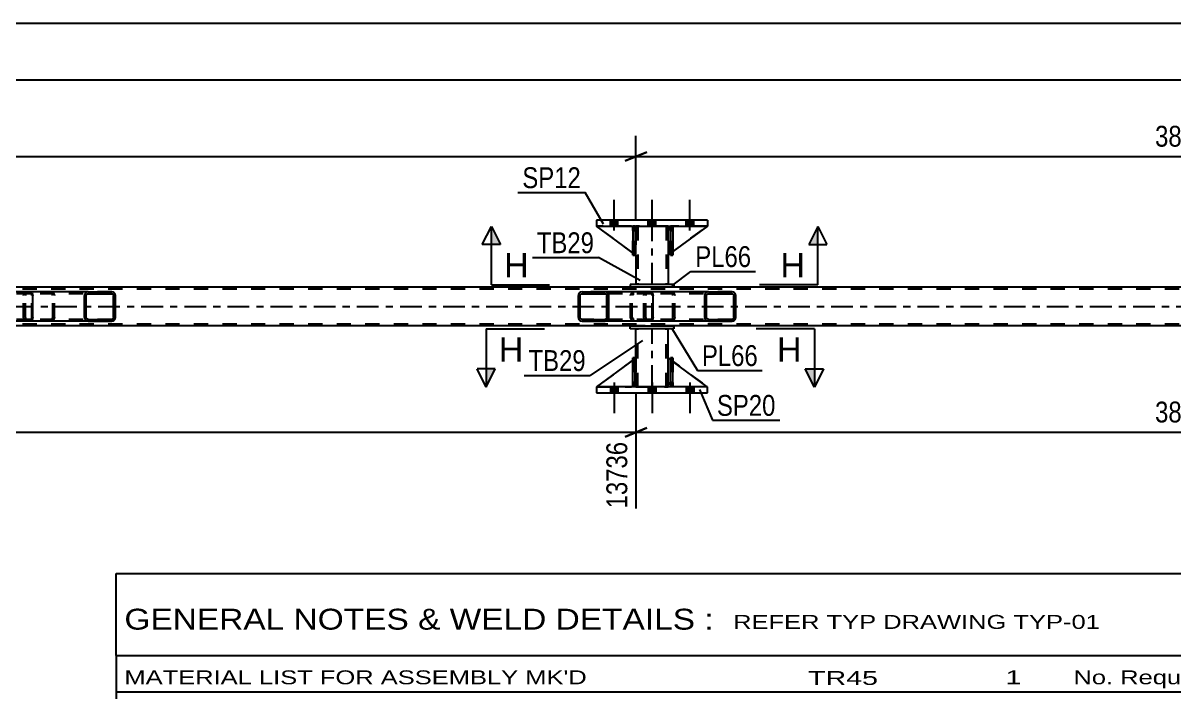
# Model space of a CAD drawing. Header units: millimetres. Extents: x -123 to 718, y -437 to 157.
# Drawn here: x 380.7 to 538.7, y -262.8 to -171 of the extents above; entities that cross this region are included whole.
import ezdxf

# ---------------------------------------------------------------- set-up
doc = ezdxf.new("R2010")
doc.units = ezdxf.units.MM
doc.linetypes.add('DXK_LINE_DOT2', pattern=[3.9198, 1.9599, -1.9599])
doc.linetypes.add('DXK_LINE_DOT3', pattern=[5.9187, 2.979, -0.9799, 0.9799, -0.9799])
doc.styles.add('Arial', font='ARIAL.TTF', dxfattribs={"height": 0.2})
doc.styles.add('Arial Narrow', font='ARIALN.TTF', dxfattribs={"height": 0.2})

# ---------------------------------------------------------------- blocks, each defined once
blk = doc.blocks.new('Bolt-232816598-4579 - 4530')
at = {"linetype": 'Continuous'}
for points in [[(461.35, -198.85), (462.39, -198.85), (462.39, -198.05), (461.35, -198.05)], [(461.35, -198.85), (462.39, -198.85), (462.39, -198.05), (461.35, -198.05)], [(461.35, -198.85), (462.39, -198.85), (462.39, -198.05), (461.35, -198.05)], [(466.55, -198.85), (467.59, -198.85), (467.59, -198.05), (466.55, -198.05)], [(466.55, -198.85), (467.59, -198.85), (467.59, -198.05), (466.55, -198.05)], [(471.75, -198.85), (472.79, -198.85), (472.79, -198.05), (471.75, -198.05)], [(471.75, -198.85), (472.79, -198.85), (472.79, -198.05), (471.75, -198.05)], [(471.75, -198.85), (472.79, -198.85), (472.79, -198.05), (471.75, -198.05)]]:
    blk.add_hatch(color=1, dxfattribs=at).paths.add_polyline_path(points)
at = {"color": 1, "linetype": 'Continuous'}
for p, q in [((461.87, -199.45), (461.87, -195.25)), ((461.87, -199.45), (461.87, -195.25)), ((461.87, -199.45), (461.87, -195.25)), ((467.07, -199.45), (467.07, -195.25)), ((467.07, -199.45), (467.07, -195.25)), ((472.27, -199.45), (472.27, -195.25)), ((472.27, -199.45), (472.27, -195.25)), ((472.27, -199.45), (472.27, -195.25)), ((461.35, -198.85), (461.35, -198.05)), ((461.35, -198.85), (461.35, -198.05)), ((461.35, -198.85), (461.35, -198.05)), ((462.39, -198.85), (462.39, -198.05)), ((462.39, -198.85), (462.39, -198.05)), ((462.39, -198.85), (462.39, -198.05)), ((466.55, -198.85), (466.55, -198.05)), ((466.55, -198.85), (466.55, -198.05)), ((467.59, -198.85), (467.59, -198.05)), ((467.59, -198.85), (467.59, -198.05)), ((471.75, -198.85), (471.75, -198.05)), ((471.75, -198.85), (471.75, -198.05)), ((471.75, -198.85), (471.75, -198.05)), ((472.79, -198.85), (472.79, -198.05)), ((472.79, -198.85), (472.79, -198.05)), ((472.79, -198.85), (472.79, -198.05))]:
    blk.add_line(p, q, dxfattribs=at)
blk = doc.blocks.new('Part-232816598-4697 - 4530')
at = {"color": 2, "linetype": 'Continuous'}
for p, q in [((469.94, -198.85), (469.62, -198.85)), ((469.62, -198.85), (469.62, -202.85)), ((469.94, -198.85), (469.94, -198.85)), ((469.94, -198.85), (469.94, -202.85)), ((469.94, -202.85), (469.62, -202.85))]:
    blk.add_line(p, q, dxfattribs=at)
at = {"color": 7, "linetype": 'DXK_LINE_DOT2'}
for p, q in [((469.62, -199.45), (469.62, -198.85)), ((469.94, -199.45), (469.94, -198.85)), ((469.94, -198.85), (469.94, -198.85)), ((469.94, -199.45), (469.62, -199.45)), ((469.62, -199.45), (469.62, -202.85)), ((469.94, -202.85), (469.94, -199.45))]:
    blk.add_line(p, q, dxfattribs=at)
blk = doc.blocks.new('Part-232816598-4695 - 4530')
at = {"color": 7, "linetype": 'DXK_LINE_DOT2'}
for p, q in [((464.87, -202.85), (459.47, -198.85)), ((459.47, -198.85), (464.27, -198.85)), ((464.27, -198.85), (464.87, -199.45)), ((464.87, -199.45), (464.27, -198.85)), ((464.87, -199.45), (464.87, -202.85)), ((464.87, -199.45), (464.87, -199.45)), ((464.87, -199.45), (464.87, -202.85))]:
    blk.add_line(p, q, dxfattribs=at)
blk = doc.blocks.new('Part-232816598-4692 - 4530')
at = {"color": 2, "linetype": 'Continuous'}
for p, q in [((464.42, -202.52), (459.47, -198.85)), ((464.42, -199), (464.27, -198.85)), ((464.87, -199.45), (464.74, -199.33)), ((464.87, -199.45), (464.87, -199.45)), ((464.87, -202.85), (464.87, -199.45)), ((464.74, -202.76), (464.87, -202.85)), ((464.87, -202.85), (464.87, -202.85))]:
    blk.add_line(p, q, dxfattribs=at)
at = {"color": 7, "linetype": 'DXK_LINE_DOT2'}
for p, q in [((464.27, -198.85), (459.47, -198.85)), ((464.27, -198.85), (464.87, -199.45)), ((464.74, -199.33), (464.42, -199)), ((464.87, -199.45), (464.87, -202.85)), ((464.74, -202.76), (464.42, -202.52))]:
    blk.add_line(p, q, dxfattribs=at)
blk = doc.blocks.new('Part-232816598-4696 - 4530')
at = {"color": 2, "linetype": 'Continuous'}
for p, q in [((464.74, -198.85), (464.42, -198.85)), ((464.42, -198.85), (464.42, -202.85)), ((464.74, -198.85), (464.74, -198.85)), ((464.74, -198.85), (464.74, -202.85)), ((464.74, -202.85), (464.42, -202.85))]:
    blk.add_line(p, q, dxfattribs=at)
at = {"color": 7, "linetype": 'DXK_LINE_DOT2'}
for p, q in [((464.42, -199.45), (464.42, -198.85)), ((464.74, -199.45), (464.74, -198.85)), ((464.74, -198.85), (464.74, -198.85)), ((464.74, -199.45), (464.42, -199.45)), ((464.42, -199.45), (464.42, -202.85)), ((464.74, -202.85), (464.74, -199.45))]:
    blk.add_line(p, q, dxfattribs=at)
blk = doc.blocks.new('Part-232816598-4662 - 4530')
at = {"color": 2, "linetype": 'Continuous'}
for p, q in [((474.67, -198.05), (459.47, -198.05)), ((459.47, -198.05), (459.47, -198.85)), ((459.47, -198.85), (474.67, -198.85)), ((474.67, -198.05), (474.67, -198.85))]:
    blk.add_line(p, q, dxfattribs=at)
blk = doc.blocks.new('Part-232816598-4719 - 4530')
at = {"color": 2, "linetype": 'Continuous'}
for p, q in [((464.87, -198.85), (464.87, -199.45)), ((469.27, -198.85), (469.27, -199.45)), ((464.87, -202.85), (464.87, -206.85)), ((469.27, -202.85), (469.27, -206.85))]:
    blk.add_line(p, q, dxfattribs=at)
at = {"color": 7, "linetype": 'DXK_LINE_DOT2'}
for p, q in [((469.27, -198.85), (464.87, -198.85)), ((465.11, -198.85), (465.11, -206.85)), ((469.03, -198.85), (469.03, -206.85)), ((464.87, -199.45), (464.87, -202.85)), ((469.27, -199.45), (469.27, -202.85)), ((469.27, -206.85), (464.87, -206.85))]:
    blk.add_line(p, q, dxfattribs=at)
at = {"color": 7, "linetype": 'DXK_LINE_DOT3'}
blk.add_line((467.07, -206.85), (467.07, -198.85), dxfattribs=at)
blk = doc.blocks.new('Part-232816598-4655 - 4530')
at = {"color": 7, "linetype": 'DXK_LINE_DOT2'}
for p, q in [((606.06, -207.49), (-52.85, -207.49)), ((470.07, -207.25), (464.07, -207.25)), ((606.06, -212.29), (-52.85, -212.29)), ((470.07, -212.53), (464.07, -212.53))]:
    blk.add_line(p, q, dxfattribs=at)
at = {"color": 2, "linetype": 'Continuous'}
for p, q in [((464.07, -207.25), (214.65, -207.25)), ((606.06, -207.25), (470.07, -207.25)), ((464.07, -212.53), (214.65, -212.53)), ((606.06, -212.53), (470.07, -212.53))]:
    blk.add_line(p, q, dxfattribs=at)
at = {"color": 7, "linetype": 'DXK_LINE_DOT3'}
blk.add_line((-52.85, -209.89), (606.06, -209.89), dxfattribs=at)
blk = doc.blocks.new('Bolt-232816598-21232 - 4530')
at = {"linetype": 'Continuous'}
for points in [[(462.39, -220.93), (461.35, -220.93), (461.35, -221.73), (462.39, -221.73)], [(462.39, -220.93), (461.35, -220.93), (461.35, -221.73), (462.39, -221.73)], [(462.39, -220.93), (461.35, -220.93), (461.35, -221.73), (462.39, -221.73)], [(467.59, -220.93), (466.55, -220.93), (466.55, -221.73), (467.59, -221.73)], [(467.59, -220.93), (466.55, -220.93), (466.55, -221.73), (467.59, -221.73)], [(472.79, -220.93), (471.75, -220.93), (471.75, -221.73), (472.79, -221.73)], [(472.79, -220.93), (471.75, -220.93), (471.75, -221.73), (472.79, -221.73)], [(472.79, -220.93), (471.75, -220.93), (471.75, -221.73), (472.79, -221.73)]]:
    blk.add_hatch(color=1, dxfattribs=at).paths.add_polyline_path(points)
at = {"color": 1, "linetype": 'Continuous'}
for p, q in [((461.35, -220.93), (461.35, -221.73)), ((461.35, -220.93), (461.35, -221.73)), ((461.35, -220.93), (461.35, -221.73)), ((461.87, -220.33), (461.87, -224.53)), ((461.87, -220.33), (461.87, -224.53)), ((461.87, -220.33), (461.87, -224.53)), ((462.39, -220.93), (462.39, -221.73)), ((462.39, -220.93), (462.39, -221.73)), ((462.39, -220.93), (462.39, -221.73)), ((466.55, -220.93), (466.55, -221.73)), ((466.55, -220.93), (466.55, -221.73)), ((467.07, -220.33), (467.07, -224.53)), ((467.07, -220.33), (467.07, -224.53)), ((467.59, -220.93), (467.59, -221.73)), ((467.59, -220.93), (467.59, -221.73)), ((471.75, -220.93), (471.75, -221.73)), ((471.75, -220.93), (471.75, -221.73)), ((471.75, -220.93), (471.75, -221.73)), ((472.27, -220.33), (472.27, -224.53)), ((472.27, -220.33), (472.27, -224.53)), ((472.27, -220.33), (472.27, -224.53)), ((472.79, -220.93), (472.79, -221.73)), ((472.79, -220.93), (472.79, -221.73)), ((472.79, -220.93), (472.79, -221.73))]:
    blk.add_line(p, q, dxfattribs=at)
blk = doc.blocks.new('Part-232816598-4657 - 4530')
at = {"linetype": 'Continuous'}
h = blk.add_hatch(dxfattribs=at)
h.set_pattern_fill('', scale=0.7, style=0, pattern_type=0)
h.set_pattern_definition([(45, (375.9734, -208.1876), (-1.57154, 1.57154), [])])
h.paths.add_polyline_path([(376.01, -208.37), (375.97, -208.19), (375.86, -208.03), (375.7, -207.93), (375.51, -207.89), (372.32, -207.89), (372.13, -207.93), (371.97, -208.03), (371.86, -208.19), (371.82, -208.37), (371.82, -211.41), (371.86, -211.59), (371.97, -211.75), (372.13, -211.85), (372.32, -211.89), (375.51, -211.89), (375.7, -211.85), (375.86, -211.75), (375.97, -211.59), (376.01, -211.41)])
h.paths.add_polyline_path([(375.74, -211.5), (375.69, -211.58), (375.61, -211.63), (375.51, -211.65), (372.32, -211.65), (372.23, -211.63), (372.15, -211.58), (372.09, -211.5), (372.07, -211.41), (372.07, -208.37), (372.09, -208.28), (372.15, -208.2), (372.23, -208.15), (372.32, -208.13), (375.51, -208.13), (375.61, -208.15), (375.69, -208.2), (375.74, -208.28), (375.76, -208.37), (375.76, -211.41)])
at = {"color": 2, "linetype": 'Continuous'}
for p, q in [((371.86, -208.19), (371.82, -208.37)), ((371.82, -211.41), (371.82, -208.37)), ((372.07, -208.37), (372.09, -208.28)), ((372.07, -211.41), (372.07, -208.37)), ((372.09, -208.28), (372.15, -208.2)), ((372.32, -207.89), (372.13, -207.93)), ((372.15, -208.2), (372.23, -208.15)), ((372.23, -208.15), (372.32, -208.13)), ((372.32, -207.89), (375.51, -207.89)), ((372.32, -208.13), (375.51, -208.13)), ((381.81, -207.89), (375.51, -207.89)), ((375.7, -207.93), (375.51, -207.89)), ((375.51, -208.13), (375.61, -208.15)), ((375.61, -208.15), (375.69, -208.2)), ((375.69, -208.2), (375.74, -208.28)), ((375.74, -208.28), (375.76, -208.37)), ((375.76, -211.41), (375.76, -208.37)), ((376.01, -208.37), (375.97, -208.19)), ((376.01, -211.41), (376.01, -208.37)), ((381.81, -207.89), (381.91, -207.93)), ((381.91, -207.93), (382, -208.03)), ((382, -208.03), (382.06, -208.19)), ((382.06, -208.19), (382.08, -208.37)), ((382.08, -211.41), (382.08, -208.37)), ((371.82, -211.41), (371.86, -211.59)), ((372.09, -211.5), (372.07, -211.41)), ((372.15, -211.58), (372.09, -211.5)), ((372.23, -211.63), (372.15, -211.58)), ((372.32, -211.65), (372.23, -211.63)), ((372.32, -211.65), (375.51, -211.65)), ((375.61, -211.63), (375.51, -211.65)), ((375.69, -211.58), (375.61, -211.63)), ((375.74, -211.5), (375.69, -211.58)), ((375.76, -211.41), (375.74, -211.5)), ((375.97, -211.59), (376.01, -211.41)), ((382.06, -211.59), (382, -211.75)), ((382.08, -211.41), (382.06, -211.59)), ((372.13, -211.85), (372.32, -211.89)), ((372.32, -211.89), (375.51, -211.89)), ((375.51, -211.89), (375.7, -211.85)), ((381.81, -211.89), (375.51, -211.89)), ((381.91, -211.85), (381.81, -211.89)), ((382, -211.75), (381.91, -211.85))]:
    blk.add_line(p, q, dxfattribs=at)
at = {"color": 7, "linetype": 'DXK_LINE_DOT2'}
for p, q in [((375.51, -207.89), (372.32, -207.89)), ((381.81, -208.13), (372.32, -208.13)), ((378.97, -208.37), (379.01, -208.19)), ((378.97, -211.41), (378.97, -208.37)), ((379.24, -208.28), (379.22, -208.37)), ((379.22, -211.41), (379.22, -208.37)), ((379.3, -208.2), (379.24, -208.28)), ((379.28, -207.93), (379.47, -207.89)), ((379.3, -208.2), (379.32, -208.19)), ((379.32, -208.19), (379.38, -208.15)), ((379.38, -208.15), (379.47, -208.13)), ((380.82, -208.13), (380.82, -207.89)), ((381.86, -208.15), (381.81, -208.13)), ((381.91, -208.2), (381.86, -208.15)), ((381.93, -208.28), (381.91, -208.2)), ((381.94, -208.37), (381.93, -208.28)), ((381.94, -211.41), (381.94, -208.37)), ((381.81, -211.65), (372.32, -211.65)), ((379.01, -211.59), (378.97, -211.41)), ((379.22, -211.41), (379.24, -211.5)), ((379.24, -211.5), (379.3, -211.58)), ((379.3, -211.58), (379.32, -211.59)), ((379.32, -211.59), (379.38, -211.63)), ((379.38, -211.63), (379.47, -211.65)), ((380.82, -211.89), (380.82, -211.65)), ((381.81, -211.65), (381.86, -211.63)), ((381.86, -211.63), (381.91, -211.58)), ((381.91, -211.58), (381.93, -211.5)), ((381.93, -211.5), (381.94, -211.41)), ((375.51, -211.89), (372.32, -211.89)), ((379.47, -211.89), (379.28, -211.85))]:
    blk.add_line(p, q, dxfattribs=at)
at = {"color": 2, "linetype": 'Continuous'}
for centre, start, end in [((372.31, -208.39), 111.1941, 156.1506), ((375.52, -208.39), 23.8494, 68.8059), ((372.31, -211.4), 203.8494, 248.8059), ((375.52, -211.4), 291.1941, 336.1506)]:
    blk.add_arc(centre, 0.492, start, end, dxfattribs=at)
at = {"color": 7, "linetype": 'DXK_LINE_DOT2'}
for centre, start, end in [((379.46, -208.39), 111.1941, 156.1506), ((379.46, -211.4), 203.8494, 248.8059)]:
    blk.add_arc(centre, 0.492, start, end, dxfattribs=at)
blk = doc.blocks.new('Part-232816598-4686 - 4530')
at = {"color": 7, "linetype": 'DXK_LINE_DOT2'}
for p, q in [((469.87, -198.85), (469.62, -199.1)), ((474.67, -198.85), (469.87, -198.85)), ((469.94, -202.35), (469.62, -202.59))]:
    blk.add_line(p, q, dxfattribs=at)
at = {"color": 2, "linetype": 'Continuous'}
for p, q in [((474.67, -198.85), (469.94, -202.35)), ((469.62, -199.1), (469.27, -199.45)), ((469.27, -199.45), (469.27, -202.85)), ((469.62, -202.59), (469.27, -202.85))]:
    blk.add_line(p, q, dxfattribs=at)
blk = doc.blocks.new('Part-232816598-4753 - 4530')
at = {"linetype": 'Continuous'}
h = blk.add_hatch(dxfattribs=at)
h.set_pattern_fill('', scale=0.7, style=0, pattern_type=0)
h.set_pattern_definition([(45, (393.384, -208.1876), (-1.57154, 1.57154), [])])
h.paths.add_polyline_path([(393.42, -208.37), (393.38, -208.19), (393.27, -208.03), (393.11, -207.93), (392.91, -207.89), (389.68, -207.89), (389.48, -207.93), (389.32, -208.03), (389.21, -208.19), (389.17, -208.37), (389.17, -211.41), (389.21, -211.59), (389.32, -211.75), (389.48, -211.85), (389.68, -211.89), (392.91, -211.89), (393.11, -211.85), (393.27, -211.75), (393.38, -211.59), (393.42, -211.41)])
h.paths.add_polyline_path([(393.15, -211.5), (393.09, -211.58), (393.01, -211.63), (392.91, -211.65), (389.68, -211.65), (389.58, -211.63), (389.5, -211.58), (389.44, -211.5), (389.42, -211.41), (389.42, -208.37), (389.44, -208.28), (389.5, -208.2), (389.58, -208.15), (389.68, -208.13), (392.91, -208.13), (393.01, -208.15), (393.09, -208.2), (393.15, -208.28), (393.17, -208.37), (393.17, -211.41)])
at = {"color": 7, "linetype": 'DXK_LINE_DOT2'}
for p, q in [((380.82, -208.37), (380.86, -208.19)), ((380.82, -211.41), (380.82, -208.37)), ((381.09, -208.28), (381.07, -208.37)), ((381.07, -211.41), (381.07, -208.37)), ((381.15, -208.2), (381.09, -208.28)), ((381.13, -207.93), (381.33, -207.89)), ((381.23, -208.15), (381.15, -208.2)), ((381.33, -208.13), (381.23, -208.15)), ((381.81, -207.89), (381.33, -207.89)), ((392.91, -208.13), (381.33, -208.13)), ((384.56, -207.89), (384.76, -207.93)), ((384.66, -208.15), (384.56, -208.13)), ((384.74, -208.2), (384.66, -208.15)), ((384.8, -208.28), (384.74, -208.2)), ((384.82, -208.37), (384.8, -208.28)), ((384.82, -211.41), (384.82, -208.37)), ((385.03, -208.19), (385.07, -208.37)), ((385.07, -211.41), (385.07, -208.37)), ((392.91, -207.89), (389.68, -207.89)), ((380.86, -211.59), (380.82, -211.41)), ((381.07, -211.41), (381.09, -211.5)), ((381.09, -211.5), (381.15, -211.58)), ((381.15, -211.58), (381.23, -211.63)), ((381.23, -211.63), (381.33, -211.65)), ((392.91, -211.65), (381.33, -211.65)), ((384.56, -211.65), (384.66, -211.63)), ((384.66, -211.63), (384.74, -211.58)), ((384.74, -211.58), (384.8, -211.5)), ((384.8, -211.5), (384.82, -211.41)), ((385.07, -211.41), (385.03, -211.59)), ((381.33, -211.89), (381.13, -211.85)), ((381.81, -211.89), (381.33, -211.89)), ((384.76, -211.85), (384.56, -211.89)), ((389.68, -211.89), (392.91, -211.89))]:
    blk.add_line(p, q, dxfattribs=at)
at = {"color": 2, "linetype": 'Continuous'}
for p, q in [((389.68, -207.89), (381.81, -207.89)), ((389.21, -208.19), (389.17, -208.37)), ((389.17, -211.41), (389.17, -208.37)), ((389.42, -208.37), (389.44, -208.28)), ((389.42, -211.41), (389.42, -208.37)), ((389.44, -208.28), (389.5, -208.2)), ((389.68, -207.89), (389.48, -207.93)), ((389.5, -208.2), (389.58, -208.15)), ((389.58, -208.15), (389.68, -208.13)), ((389.68, -207.89), (392.91, -207.89)), ((389.68, -208.13), (392.91, -208.13)), ((393.11, -207.93), (392.91, -207.89)), ((392.91, -208.13), (393.01, -208.15)), ((393.01, -208.15), (393.09, -208.2)), ((393.09, -208.2), (393.15, -208.28)), ((393.15, -208.28), (393.17, -208.37)), ((393.17, -211.41), (393.17, -208.37)), ((393.42, -208.37), (393.38, -208.19)), ((393.42, -211.41), (393.42, -208.37)), ((389.17, -211.41), (389.21, -211.59)), ((389.44, -211.5), (389.42, -211.41)), ((389.5, -211.58), (389.44, -211.5)), ((389.58, -211.63), (389.5, -211.58)), ((389.68, -211.65), (389.58, -211.63)), ((389.68, -211.65), (392.91, -211.65)), ((393.01, -211.63), (392.91, -211.65)), ((393.09, -211.58), (393.01, -211.63)), ((393.15, -211.5), (393.09, -211.58)), ((393.17, -211.41), (393.15, -211.5)), ((393.38, -211.59), (393.42, -211.41)), ((389.68, -211.89), (381.81, -211.89)), ((389.48, -211.85), (389.68, -211.89)), ((389.68, -211.89), (392.91, -211.89)), ((392.91, -211.89), (393.11, -211.85))]:
    blk.add_line(p, q, dxfattribs=at)
at = {"color": 7, "linetype": 'DXK_LINE_DOT2'}
for centre, start, end in [((381.31, -208.39), 110.7583, 155.68), ((384.58, -208.39), 24.32, 69.2417), ((381.31, -211.39), 204.32, 249.2417), ((384.58, -211.39), 290.7583, 335.68)]:
    blk.add_arc(centre, 0.496, start, end, dxfattribs=at)
at = {"color": 2, "linetype": 'Continuous'}
for centre, start, end in [((389.66, -208.39), 110.7583, 155.68), ((392.93, -208.39), 24.32, 69.2417), ((389.66, -211.39), 204.32, 249.2417), ((392.93, -211.39), 290.7583, 335.68)]:
    blk.add_arc(centre, 0.496, start, end, dxfattribs=at)
blk = doc.blocks.new('Part-232816598-4689 - 4530')
at = {"color": 7, "linetype": 'DXK_LINE_DOT2'}
for p, q in [((469.87, -198.85), (469.27, -199.45)), ((469.27, -202.85), (474.67, -198.85)), ((474.67, -198.85), (469.87, -198.85)), ((469.27, -199.45), (469.27, -202.85))]:
    blk.add_line(p, q, dxfattribs=at)
blk = doc.blocks.new('Part-232816598-4698 - 4530')
at = {"color": 7, "linetype": 'DXK_LINE_DOT2'}
for p, q in [((464.42, -199.45), (464.42, -198.85)), ((464.42, -198.85), (464.42, -198.85)), ((464.42, -198.85), (464.42, -202.85)), ((464.74, -198.85), (464.42, -198.85)), ((464.74, -199.45), (464.74, -198.85)), ((464.74, -202.85), (464.74, -198.85)), ((464.42, -202.85), (464.42, -199.45)), ((464.42, -199.45), (464.74, -199.45)), ((464.74, -199.45), (464.74, -202.85)), ((464.42, -202.85), (464.74, -202.85))]:
    blk.add_line(p, q, dxfattribs=at)
blk = doc.blocks.new('Part-232816598-4699 - 4530')
at = {"color": 7, "linetype": 'DXK_LINE_DOT2'}
for p, q in [((469.62, -199.45), (469.62, -198.85)), ((469.62, -198.85), (469.62, -198.85)), ((469.62, -198.85), (469.62, -202.85)), ((469.94, -198.85), (469.62, -198.85)), ((469.94, -199.45), (469.94, -198.85)), ((469.94, -202.85), (469.94, -198.85)), ((469.62, -202.85), (469.62, -199.45)), ((469.62, -199.45), (469.94, -199.45)), ((469.94, -199.45), (469.94, -202.85)), ((469.62, -202.85), (469.94, -202.85))]:
    blk.add_line(p, q, dxfattribs=at)
blk = doc.blocks.new('Part-232816598-4704 - 4530')
at = {"color": 2, "linetype": 'Continuous'}
for p, q in [((464.87, -216.93), (464.87, -212.93)), ((469.27, -216.93), (469.27, -212.93)), ((464.87, -220.93), (464.87, -220.33)), ((469.27, -220.93), (469.27, -220.33))]:
    blk.add_line(p, q, dxfattribs=at)
at = {"color": 7, "linetype": 'DXK_LINE_DOT2'}
for p, q in [((469.27, -212.93), (464.87, -212.93)), ((465.11, -220.93), (465.11, -212.93)), ((469.03, -220.93), (469.03, -212.93)), ((464.87, -220.33), (464.87, -216.93)), ((469.27, -220.33), (469.27, -216.93)), ((464.87, -220.93), (469.27, -220.93))]:
    blk.add_line(p, q, dxfattribs=at)
at = {"color": 7, "linetype": 'DXK_LINE_DOT3'}
blk.add_line((467.07, -220.93), (467.07, -212.93), dxfattribs=at)
blk = doc.blocks.new('Part-232816598-4709 - 4530')
at = {"color": 2, "linetype": 'Continuous'}
for p, q in [((464.07, -212.53), (470.07, -212.53)), ((464.07, -212.93), (464.07, -212.53)), ((470.07, -212.93), (464.07, -212.93)), ((470.07, -212.53), (470.07, -212.93))]:
    blk.add_line(p, q, dxfattribs=at)
blk = doc.blocks.new('Part-232816598-4714 - 4530')
at = {"color": 2, "linetype": 'Continuous'}
for p, q in [((470.07, -206.85), (464.07, -206.85)), ((464.07, -206.85), (464.07, -207.25)), ((470.07, -206.85), (470.07, -207.25)), ((470.07, -207.25), (464.07, -207.25))]:
    blk.add_line(p, q, dxfattribs=at)
blk = doc.blocks.new('Part-232816598-4754 - 4530')
at = {"linetype": 'Continuous'}
h = blk.add_hatch(dxfattribs=at)
h.set_pattern_fill('', scale=0.7, style=0, pattern_type=0)
h.set_pattern_definition([(45, (461.1076, -208.1876), (-1.57154, 1.57154), [])])
h.paths.add_polyline_path([(461.15, -208.37), (461.11, -208.19), (461, -208.03), (460.84, -207.93), (460.64, -207.89), (457.46, -207.89), (457.27, -207.93), (457.1, -208.03), (456.99, -208.19), (456.96, -208.37), (456.96, -211.41), (456.99, -211.59), (457.1, -211.75), (457.27, -211.85), (457.46, -211.89), (460.64, -211.89), (460.84, -211.85), (461, -211.75), (461.11, -211.59), (461.15, -211.41)])
h.paths.add_polyline_path([(460.88, -211.5), (460.82, -211.58), (460.74, -211.63), (460.64, -211.65), (457.46, -211.65), (457.36, -211.63), (457.28, -211.58), (457.23, -211.5), (457.21, -211.41), (457.21, -208.37), (457.23, -208.28), (457.28, -208.2), (457.36, -208.15), (457.46, -208.13), (460.64, -208.13), (460.74, -208.15), (460.82, -208.2), (460.88, -208.28), (460.89, -208.37), (460.89, -211.41)])
at = {"color": 2, "linetype": 'Continuous'}
for p, q in [((456.99, -208.19), (456.96, -208.37)), ((456.96, -211.41), (456.96, -208.37)), ((457.21, -208.37), (457.23, -208.28)), ((457.21, -211.41), (457.21, -208.37)), ((457.23, -208.28), (457.28, -208.2)), ((457.46, -207.89), (457.27, -207.93)), ((457.28, -208.2), (457.36, -208.15)), ((457.36, -208.15), (457.46, -208.13)), ((457.46, -207.89), (460.64, -207.89)), ((457.46, -208.13), (460.64, -208.13)), ((466.94, -207.89), (460.64, -207.89)), ((460.84, -207.93), (460.64, -207.89)), ((460.64, -208.13), (460.74, -208.15)), ((460.74, -208.15), (460.82, -208.2)), ((460.82, -208.2), (460.88, -208.28)), ((460.88, -208.28), (460.89, -208.37)), ((460.89, -211.41), (460.89, -208.37)), ((461.15, -208.37), (461.11, -208.19)), ((461.15, -211.41), (461.15, -208.37)), ((466.94, -207.89), (467.05, -207.93)), ((467.05, -207.93), (467.14, -208.03)), ((467.14, -208.03), (467.19, -208.19)), ((467.19, -208.19), (467.21, -208.37)), ((467.21, -211.41), (467.21, -208.37)), ((456.96, -211.41), (456.99, -211.59)), ((457.23, -211.5), (457.21, -211.41)), ((457.28, -211.58), (457.23, -211.5)), ((457.36, -211.63), (457.28, -211.58)), ((457.46, -211.65), (457.36, -211.63)), ((457.46, -211.65), (460.64, -211.65)), ((460.74, -211.63), (460.64, -211.65)), ((460.82, -211.58), (460.74, -211.63)), ((460.88, -211.5), (460.82, -211.58)), ((460.89, -211.41), (460.88, -211.5)), ((461.11, -211.59), (461.15, -211.41)), ((467.19, -211.59), (467.14, -211.75)), ((467.21, -211.41), (467.19, -211.59)), ((457.27, -211.85), (457.46, -211.89)), ((457.46, -211.89), (460.64, -211.89)), ((460.64, -211.89), (460.84, -211.85)), ((466.94, -211.89), (460.64, -211.89)), ((467.05, -211.85), (466.94, -211.89)), ((467.14, -211.75), (467.05, -211.85))]:
    blk.add_line(p, q, dxfattribs=at)
at = {"color": 7, "linetype": 'DXK_LINE_DOT2'}
for p, q in [((460.64, -207.89), (457.46, -207.89)), ((466.94, -208.13), (457.46, -208.13)), ((464.11, -208.37), (464.14, -208.19)), ((464.11, -211.41), (464.11, -208.37)), ((464.38, -208.28), (464.36, -208.37)), ((464.36, -211.41), (464.36, -208.37)), ((464.43, -208.2), (464.38, -208.28)), ((464.42, -207.93), (464.61, -207.89)), ((464.43, -208.2), (464.45, -208.19)), ((464.45, -208.19), (464.51, -208.15)), ((464.51, -208.15), (464.61, -208.13)), ((465.95, -208.13), (465.95, -207.89)), ((467, -208.15), (466.94, -208.13)), ((467.04, -208.2), (467, -208.15)), ((467.07, -208.28), (467.04, -208.2)), ((467.08, -208.37), (467.07, -208.28)), ((467.08, -211.41), (467.08, -208.37)), ((466.94, -211.65), (457.46, -211.65)), ((464.14, -211.59), (464.11, -211.41)), ((464.36, -211.41), (464.38, -211.5)), ((464.38, -211.5), (464.43, -211.58)), ((464.43, -211.58), (464.45, -211.59)), ((464.45, -211.59), (464.51, -211.63)), ((464.51, -211.63), (464.61, -211.65)), ((465.95, -211.89), (465.95, -211.65)), ((466.94, -211.65), (467, -211.63)), ((467, -211.63), (467.04, -211.58)), ((467.04, -211.58), (467.07, -211.5)), ((467.07, -211.5), (467.08, -211.41)), ((460.64, -211.89), (457.46, -211.89)), ((464.61, -211.89), (464.42, -211.85))]:
    blk.add_line(p, q, dxfattribs=at)
at = {"color": 2, "linetype": 'Continuous'}
for centre, start, end in [((457.44, -208.39), 111.1941, 156.1506), ((460.66, -208.39), 23.8494, 68.8059), ((457.44, -211.4), 203.8494, 248.8059), ((460.66, -211.4), 291.1941, 336.1506)]:
    blk.add_arc(centre, 0.492, start, end, dxfattribs=at)
at = {"color": 7, "linetype": 'DXK_LINE_DOT2'}
for centre, start, end in [((464.59, -208.39), 111.1941, 156.1506), ((464.59, -211.4), 203.8494, 248.8059)]:
    blk.add_arc(centre, 0.492, start, end, dxfattribs=at)
blk = doc.blocks.new('Part-232816598-4755 - 4530')
at = {"linetype": 'Continuous'}
h = blk.add_hatch(dxfattribs=at)
h.set_pattern_fill('', scale=0.7, style=0, pattern_type=0)
h.set_pattern_definition([(45, (478.5183, -208.1876), (-1.57154, 1.57154), [])])
h.paths.add_polyline_path([(478.56, -208.37), (478.52, -208.19), (478.41, -208.03), (478.24, -207.93), (478.05, -207.89), (474.81, -207.89), (474.62, -207.93), (474.45, -208.03), (474.34, -208.19), (474.3, -208.37), (474.3, -211.41), (474.34, -211.59), (474.45, -211.75), (474.62, -211.85), (474.81, -211.89), (478.05, -211.89), (478.24, -211.85), (478.41, -211.75), (478.52, -211.59), (478.56, -211.41)])
h.paths.add_polyline_path([(478.28, -211.5), (478.23, -211.58), (478.14, -211.63), (478.05, -211.65), (474.81, -211.65), (474.71, -211.63), (474.63, -211.58), (474.58, -211.5), (474.56, -211.41), (474.56, -208.37), (474.58, -208.28), (474.63, -208.2), (474.71, -208.15), (474.81, -208.13), (478.05, -208.13), (478.14, -208.15), (478.23, -208.2), (478.28, -208.28), (478.3, -208.37), (478.3, -211.41)])
at = {"color": 7, "linetype": 'DXK_LINE_DOT2'}
for p, q in [((465.95, -208.37), (465.99, -208.19)), ((465.95, -211.41), (465.95, -208.37)), ((466.23, -208.28), (466.21, -208.37)), ((466.21, -211.41), (466.21, -208.37)), ((466.28, -208.2), (466.23, -208.28)), ((466.27, -207.93), (466.46, -207.89)), ((466.36, -208.15), (466.28, -208.2)), ((466.46, -208.13), (466.36, -208.15)), ((466.94, -207.89), (466.46, -207.89)), ((478.05, -208.13), (466.46, -208.13)), ((469.7, -207.89), (469.89, -207.93)), ((469.79, -208.15), (469.7, -208.13)), ((469.88, -208.2), (469.79, -208.15)), ((469.93, -208.28), (469.88, -208.2)), ((469.95, -208.37), (469.93, -208.28)), ((469.95, -211.41), (469.95, -208.37)), ((470.17, -208.19), (470.21, -208.37)), ((470.21, -211.41), (470.21, -208.37)), ((478.05, -207.89), (474.81, -207.89)), ((465.99, -211.59), (465.95, -211.41)), ((466.21, -211.41), (466.23, -211.5)), ((466.23, -211.5), (466.28, -211.58)), ((466.28, -211.58), (466.36, -211.63)), ((466.36, -211.63), (466.46, -211.65)), ((478.05, -211.65), (466.46, -211.65)), ((469.7, -211.65), (469.79, -211.63)), ((469.79, -211.63), (469.88, -211.58)), ((469.88, -211.58), (469.93, -211.5)), ((469.93, -211.5), (469.95, -211.41)), ((470.21, -211.41), (470.17, -211.59)), ((466.46, -211.89), (466.27, -211.85)), ((466.94, -211.89), (466.46, -211.89)), ((469.89, -211.85), (469.7, -211.89)), ((474.81, -211.89), (478.05, -211.89))]:
    blk.add_line(p, q, dxfattribs=at)
at = {"color": 2, "linetype": 'Continuous'}
for p, q in [((474.81, -207.89), (466.94, -207.89)), ((474.34, -208.19), (474.3, -208.37)), ((474.3, -211.41), (474.3, -208.37)), ((474.56, -208.37), (474.58, -208.28)), ((474.56, -211.41), (474.56, -208.37)), ((474.58, -208.28), (474.63, -208.2)), ((474.81, -207.89), (474.62, -207.93)), ((474.63, -208.2), (474.71, -208.15)), ((474.71, -208.15), (474.81, -208.13)), ((474.81, -207.89), (478.05, -207.89)), ((474.81, -208.13), (478.05, -208.13)), ((478.24, -207.93), (478.05, -207.89)), ((478.05, -208.13), (478.14, -208.15)), ((478.14, -208.15), (478.23, -208.2)), ((478.23, -208.2), (478.28, -208.28)), ((478.28, -208.28), (478.3, -208.37)), ((478.3, -211.41), (478.3, -208.37)), ((478.56, -208.37), (478.52, -208.19)), ((478.56, -211.41), (478.56, -208.37)), ((474.3, -211.41), (474.34, -211.59)), ((474.58, -211.5), (474.56, -211.41)), ((474.63, -211.58), (474.58, -211.5)), ((474.71, -211.63), (474.63, -211.58)), ((474.81, -211.65), (474.71, -211.63)), ((474.81, -211.65), (478.05, -211.65)), ((478.14, -211.63), (478.05, -211.65)), ((478.23, -211.58), (478.14, -211.63)), ((478.28, -211.5), (478.23, -211.58)), ((478.3, -211.41), (478.28, -211.5)), ((478.52, -211.59), (478.56, -211.41)), ((474.81, -211.89), (466.94, -211.89)), ((474.62, -211.85), (474.81, -211.89)), ((474.81, -211.89), (478.05, -211.89)), ((478.05, -211.89), (478.24, -211.85))]:
    blk.add_line(p, q, dxfattribs=at)
at = {"color": 7, "linetype": 'DXK_LINE_DOT2'}
for centre, start, end in [((466.44, -208.39), 110.7583, 155.68), ((469.72, -208.39), 24.32, 69.2417), ((466.44, -211.39), 204.32, 249.2417), ((469.72, -211.39), 290.7583, 335.68)]:
    blk.add_arc(centre, 0.496, start, end, dxfattribs=at)
at = {"color": 2, "linetype": 'Continuous'}
for centre, start, end in [((474.79, -208.39), 110.7583, 155.68), ((478.07, -208.39), 24.32, 69.2417), ((474.79, -211.39), 204.32, 249.2417), ((478.07, -211.39), 290.7583, 335.68)]:
    blk.add_arc(centre, 0.496, start, end, dxfattribs=at)
blk = doc.blocks.new('Part-232816598-21205 - 4530')
at = {"color": 2, "linetype": 'Continuous'}
for p, q in [((474.67, -220.93), (459.47, -220.93)), ((459.47, -220.93), (459.47, -221.73)), ((474.67, -221.73), (474.67, -220.93)), ((459.47, -221.73), (474.67, -221.73))]:
    blk.add_line(p, q, dxfattribs=at)
blk = doc.blocks.new('Part-232816598-21206 - 4530')
at = {"color": 7, "linetype": 'DXK_LINE_DOT2'}
for p, q in [((464.74, -216.93), (464.42, -216.93)), ((464.42, -220.33), (464.42, -216.93)), ((464.42, -220.93), (464.42, -216.93)), ((464.74, -216.93), (464.74, -220.33)), ((464.74, -220.93), (464.74, -216.93)), ((464.74, -220.33), (464.42, -220.33)), ((464.42, -220.93), (464.42, -220.33)), ((464.74, -220.93), (464.42, -220.93)), ((464.74, -220.33), (464.74, -220.93)), ((464.74, -220.93), (464.74, -220.93))]:
    blk.add_line(p, q, dxfattribs=at)
blk = doc.blocks.new('Part-232816598-21207 - 4530')
at = {"color": 7, "linetype": 'DXK_LINE_DOT2'}
for p, q in [((469.94, -216.93), (469.62, -216.93)), ((469.62, -220.33), (469.62, -216.93)), ((469.62, -220.93), (469.62, -216.93)), ((469.94, -216.93), (469.94, -220.33)), ((469.94, -220.93), (469.94, -216.93)), ((469.94, -220.33), (469.62, -220.33)), ((469.62, -220.93), (469.62, -220.33)), ((469.94, -220.93), (469.62, -220.93)), ((469.94, -220.33), (469.94, -220.93)), ((469.94, -220.93), (469.94, -220.93))]:
    blk.add_line(p, q, dxfattribs=at)
blk = doc.blocks.new('Part-232816598-21208 - 4530')
at = {"color": 2, "linetype": 'Continuous'}
for p, q in [((464.42, -220.93), (464.42, -216.93)), ((464.42, -216.93), (464.74, -216.93)), ((464.74, -220.93), (464.74, -216.93)), ((464.42, -220.93), (464.42, -220.93)), ((464.42, -220.93), (464.42, -220.93)), ((464.74, -220.93), (464.42, -220.93)), ((464.74, -220.93), (464.74, -220.93))]:
    blk.add_line(p, q, dxfattribs=at)
at = {"color": 7, "linetype": 'DXK_LINE_DOT2'}
for p, q in [((464.42, -216.93), (464.42, -220.33)), ((464.74, -220.33), (464.74, -216.93)), ((464.42, -220.33), (464.42, -220.93)), ((464.42, -220.33), (464.74, -220.33)), ((464.42, -220.93), (464.42, -220.93)), ((464.74, -220.93), (464.74, -220.33)), ((464.74, -220.93), (464.74, -220.93)), ((464.74, -220.93), (464.74, -220.93))]:
    blk.add_line(p, q, dxfattribs=at)
blk = doc.blocks.new('Part-232816598-21209 - 4530')
at = {"color": 2, "linetype": 'Continuous'}
for p, q in [((469.62, -220.93), (469.62, -216.93)), ((469.62, -216.93), (469.94, -216.93)), ((469.94, -220.93), (469.94, -216.93)), ((469.62, -220.93), (469.62, -220.93)), ((469.62, -220.93), (469.62, -220.93)), ((469.94, -220.93), (469.62, -220.93)), ((469.94, -220.93), (469.94, -220.93))]:
    blk.add_line(p, q, dxfattribs=at)
at = {"color": 7, "linetype": 'DXK_LINE_DOT2'}
for p, q in [((469.62, -216.93), (469.62, -220.33)), ((469.94, -220.33), (469.94, -216.93)), ((469.62, -220.33), (469.62, -220.93)), ((469.62, -220.33), (469.94, -220.33)), ((469.62, -220.93), (469.62, -220.93)), ((469.94, -220.93), (469.94, -220.33)), ((469.94, -220.93), (469.94, -220.93)), ((469.94, -220.93), (469.94, -220.93))]:
    blk.add_line(p, q, dxfattribs=at)
blk = doc.blocks.new('Part-232816598-21210 - 4530')
at = {"color": 7, "linetype": 'DXK_LINE_DOT2'}
for p, q in [((464.87, -216.93), (459.47, -220.93)), ((464.87, -220.33), (464.87, -216.93)), ((464.87, -216.93), (464.87, -220.33)), ((459.47, -220.93), (464.27, -220.93)), ((464.27, -220.93), (464.87, -220.33)), ((464.87, -220.33), (464.27, -220.93)), ((464.87, -220.33), (464.87, -220.33))]:
    blk.add_line(p, q, dxfattribs=at)
blk = doc.blocks.new('Part-232816598-21211 - 4530')
at = {"color": 2, "linetype": 'Continuous'}
for p, q in [((464.42, -217.26), (459.47, -220.93)), ((464.87, -216.93), (464.74, -217.03)), ((464.87, -220.33), (464.87, -216.93)), ((464.42, -220.78), (464.27, -220.93)), ((464.87, -220.33), (464.74, -220.46)), ((464.87, -220.33), (464.87, -220.33))]:
    blk.add_line(p, q, dxfattribs=at)
at = {"color": 7, "linetype": 'DXK_LINE_DOT2'}
for p, q in [((464.74, -217.03), (464.42, -217.26)), ((464.87, -220.33), (464.87, -216.93)), ((459.47, -220.93), (459.47, -220.93)), ((459.47, -220.93), (459.47, -220.93)), ((464.27, -220.93), (459.47, -220.93)), ((464.87, -220.33), (464.27, -220.93)), ((464.27, -220.93), (464.27, -220.93)), ((464.74, -220.46), (464.42, -220.78))]:
    blk.add_line(p, q, dxfattribs=at)
blk = doc.blocks.new('Part-232816598-21212 - 4530')
at = {"color": 7, "linetype": 'DXK_LINE_DOT2'}
for p, q in [((469.27, -220.33), (469.27, -216.93)), ((469.27, -216.93), (474.67, -220.93)), ((469.87, -220.93), (469.27, -220.33)), ((474.67, -220.93), (469.87, -220.93))]:
    blk.add_line(p, q, dxfattribs=at)
blk = doc.blocks.new('Part-232816598-21213 - 4530')
at = {"color": 2, "linetype": 'Continuous'}
for p, q in [((469.27, -220.33), (469.27, -216.93)), ((469.62, -217.2), (469.27, -216.93)), ((474.66, -220.93), (469.94, -217.43)), ((469.62, -220.69), (469.27, -220.33))]:
    blk.add_line(p, q, dxfattribs=at)
at = {"color": 7, "linetype": 'DXK_LINE_DOT2'}
for p, q in [((469.94, -217.43), (469.62, -217.2)), ((469.87, -220.93), (469.62, -220.69)), ((474.67, -220.93), (469.87, -220.93)), ((474.66, -220.93), (474.67, -220.93)), ((474.67, -220.93), (474.66, -220.93))]:
    blk.add_line(p, q, dxfattribs=at)
blk = doc.blocks.new('StraightDimension-232816598-4846 - 4530')
at = {"color": 7, "linetype": 'Continuous'}
for p, q in [((464.87, -197.85), (464.87, -186.45)), ((614.68, -206.89), (614.68, -186.45)), ((466.37, -188.7), (463.37, -189.9)), ((464.87, -189.3), (614.68, -189.3)), ((613.18, -189.9), (616.18, -188.7))]:
    blk.add_line(p, q, dxfattribs=at)
at = {"color": 0}
blk.add_wipeout([(544.03, -188.55), (544.03, -184.35), (535.52, -184.35), (535.52, -188.55)], dxfattribs=at)
at = {"color": 3, "style": 'Arial Narrow'}
blk.add_text('3899', height=2.863, dxfattribs=at).set_placement((536.12, -187.95))
blk = doc.blocks.new('StraightDimension-232816598-4855 - 4530')
at = {"color": 7, "linetype": 'Continuous'}
for p, q in [((464.87, -197.85), (464.87, -186.45)), ((209.45, -189.3), (464.87, -189.3)), ((463.37, -189.9), (466.37, -188.7))]:
    blk.add_line(p, q, dxfattribs=at)
blk = doc.blocks.new('StraightDimension-232816598-4879 - 4530')
at = {"color": 7, "linetype": 'Continuous'}
blk.add_line((-62.11, -170.98), (615.32, -170.98), dxfattribs=at)
blk = doc.blocks.new('StraightDimension-232816598-4952 - 4530')
at = {"color": 7, "linetype": 'Continuous'}
for p, q in [((464.87, -221.93), (464.87, -237.59)), ((209.45, -227.15), (464.87, -227.15)), ((463.37, -227.75), (466.37, -226.55))]:
    blk.add_line(p, q, dxfattribs=at)
at = {"color": 0, "linetype": 'Continuous'}
blk.add_wipeout([(464.27, -227.85), (460.07, -227.85), (460.07, -238.19), (464.27, -238.19)], dxfattribs=at)
at = {"color": 3, "linetype": 'Continuous', "style": 'Arial Narrow'}
blk.add_text('13736', height=2.863, rotation=90.0002, dxfattribs=at).set_placement((463.67, -237.59))
blk = doc.blocks.new('StraightDimension-232816598-4960 - 4530')
at = {"color": 7, "linetype": 'Continuous'}
for p, q in [((614.68, -212.89), (614.68, -237.59)), ((464.87, -221.93), (464.87, -237.59)), ((466.37, -226.55), (463.37, -227.75)), ((464.87, -227.15), (614.68, -227.15)), ((613.18, -227.75), (616.18, -226.55))]:
    blk.add_line(p, q, dxfattribs=at)
at = {"color": 0}
blk.add_wipeout([(544.03, -226.4), (544.03, -222.2), (535.52, -222.2), (535.52, -226.4)], dxfattribs=at)
at = {"color": 0, "linetype": 'Continuous'}
blk.add_wipeout([(614.08, -227.85), (609.88, -227.85), (609.88, -238.19), (614.08, -238.19)], dxfattribs=at)
at = {"color": 3, "style": 'Arial Narrow'}
blk.add_text('3899', height=2.863, dxfattribs=at).set_placement((536.12, -225.8))
at = {"color": 3, "linetype": 'Continuous', "style": 'Arial Narrow'}
blk.add_text('17635', height=2.863, rotation=90.0002, dxfattribs=at).set_placement((613.48, -237.59))
blk = doc.blocks.new('StraightDimension-232816598-13345 - 4530')
at = {"color": 7, "linetype": 'Continuous'}
blk.add_line((-61.47, -178.78), (614.68, -178.78), dxfattribs=at)
blk = doc.blocks.new('Unknown-232816598-67303')
at = {"color": 7, "linetype": 'Continuous'}
for p, q in [((393.5, -246.54), (553.5, -246.54)), ((393.5, -257.79), (393.5, -246.54)), ((393.5, -257.79), (553.5, -257.79)), ((393.5, -257.79), (393.5, -262.79)), ((393.5, -262.79), (553.5, -262.79)), ((393.5, -262.79), (393.5, -267.79))]:
    blk.add_line(p, q, dxfattribs=at)
at = {"color": 7, "style": 'Arial Narrow'}
for s, height, width, p in [('GENERAL NOTES & WELD DETAILS :', 2.8633, 1.4, (394.65, -254.23)), ('REFER TYP DRAWING TYP-01', 1.9089, 1.6, (478.2, -254.13)), ("MATERIAL LIST FOR ASSEMBLY MK'D", 1.9089, 1.6, (394.65, -261.73)), ('TR45', 1.909, 1.794707, (488.49, -261.82)), ('1', 1.91, 1.794707, (515.58, -261.73)), ('No. Required', 1.9089, 1.6, (524.91, -261.73))]:
    blk.add_text(s, height=height, dxfattribs=dict(at, width=width)).set_placement(p)
blk = doc.blocks.new('Mark-232816598-65867 - 4530')
at = {"color": 0}
blk.add_wipeout([(484.02, -224.89), (484.02, -221.89), (475.98, -221.89), (475.98, -224.89)], dxfattribs=at)
blk.add_wipeout([(484.02, -224.89), (484.02, -221.89), (475.98, -221.89), (475.98, -224.89)], dxfattribs=at)
at = {"color": 30, "linetype": 'Continuous'}
for p, q in [((473.6, -221.26), (475.38, -225.49)), ((475.38, -225.49), (484.62, -225.49))]:
    blk.add_line(p, q, dxfattribs=at)
at = {"color": 3, "style": 'Arial Narrow'}
blk.add_text('SP20', height=2.863, dxfattribs=at).set_placement((475.98, -224.89))
blk = doc.blocks.new('Mark-232816598-4658 - 4530')
at = {"color": 0}
blk.add_wipeout([(457.31, -193.64), (457.31, -190.64), (449.27, -190.64), (449.27, -193.64)], dxfattribs=at)
blk.add_wipeout([(457.31, -193.64), (457.31, -190.64), (449.27, -190.64), (449.27, -193.64)], dxfattribs=at)
at = {"color": 30, "linetype": 'Continuous'}
for p in [(448.67, -194.24), (460.41, -198.57)]:
    blk.add_line(p, (457.91, -194.24), dxfattribs=at)
at = {"color": 3, "style": 'Arial Narrow'}
blk.add_text('SP12', height=2.863, dxfattribs=at).set_placement((449.27, -193.64))
blk = doc.blocks.new('Mark-232816598-4700 - 4530')
at = {"color": 0}
blk.add_wipeout([(457.97, -218.74), (457.97, -215.74), (450.12, -215.74), (450.12, -218.74)], dxfattribs=at)
blk.add_wipeout([(457.97, -218.74), (457.97, -215.74), (450.12, -215.74), (450.12, -218.74)], dxfattribs=at)
at = {"color": 30, "linetype": 'Continuous'}
for p in [(465.76, -214.54), (449.52, -219.34)]:
    blk.add_line(p, (458.57, -219.34), dxfattribs=at)
at = {"color": 3, "style": 'Arial Narrow'}
blk.add_text('TB29', height=2.863, dxfattribs=at).set_placement((450.12, -218.74))
blk = doc.blocks.new('Mark-232816598-4705 - 4530')
at = {"color": 0}
blk.add_wipeout([(481.6, -218.06), (481.6, -215.06), (473.92, -215.06), (473.92, -218.06)], dxfattribs=at)
blk.add_wipeout([(481.6, -218.06), (481.6, -215.06), (473.92, -215.06), (473.92, -218.06)], dxfattribs=at)
at = {"color": 30, "linetype": 'Continuous'}
for p, q in [((469.75, -212.8), (473.32, -218.66)), ((473.32, -218.66), (482.2, -218.66))]:
    blk.add_line(p, q, dxfattribs=at)
at = {"color": 3, "style": 'Arial Narrow'}
blk.add_text('PL66', height=2.863, dxfattribs=at).set_placement((473.92, -218.06))
blk = doc.blocks.new('Mark-232816598-4710 - 4530')
at = {"color": 0}
blk.add_wipeout([(480.68, -204.47), (480.68, -201.47), (473.01, -201.47), (473.01, -204.47)], dxfattribs=at)
blk.add_wipeout([(480.68, -204.47), (480.68, -201.47), (473.01, -201.47), (473.01, -204.47)], dxfattribs=at)
at = {"color": 30, "linetype": 'Continuous'}
for p, q in [((469.79, -207.05), (472.41, -205.07)), ((472.41, -205.07), (481.28, -205.07))]:
    blk.add_line(p, q, dxfattribs=at)
at = {"color": 3, "style": 'Arial Narrow'}
blk.add_text('PL66', height=2.863, dxfattribs=at).set_placement((473.01, -204.47))
blk = doc.blocks.new('Mark-232816598-4715 - 4530')
at = {"color": 0}
blk.add_wipeout([(459.11, -202.57), (459.11, -199.57), (451.26, -199.57), (451.26, -202.57)], dxfattribs=at)
blk.add_wipeout([(459.11, -202.57), (459.11, -199.57), (451.26, -199.57), (451.26, -202.57)], dxfattribs=at)
at = {"color": 30, "linetype": 'Continuous'}
for p in [(450.66, -203.17), (465.46, -206.3)]:
    blk.add_line(p, (459.71, -203.17), dxfattribs=at)
at = {"color": 3, "style": 'Arial Narrow'}
blk.add_text('TB29', height=2.863, dxfattribs=at).set_placement((451.26, -202.57))
blk = doc.blocks.new('SectionMark-232816598-4991 - 4530')
at = {"linetype": 'Continuous'}
for points in [[(444.3, -218.44), (445.55, -218.44), (444.3, -220.94)], [(488.1, -218.44), (489.35, -218.44), (489.35, -220.94)]]:
    blk.add_hatch(color=6, dxfattribs=at).paths.add_polyline_path(points)
at = {"color": 6, "linetype": 'Continuous'}
for p, q in [((444.3, -212.94), (452.3, -212.94)), ((444.3, -212.94), (444.3, -220.94)), ((489.35, -212.94), (481.35, -212.94)), ((489.35, -212.94), (489.35, -220.94)), ((444.3, -220.94), (443.05, -218.44)), ((445.55, -218.44), (443.05, -218.44)), ((444.3, -220.94), (445.55, -218.44)), ((488.1, -218.44), (490.6, -218.44)), ((489.35, -220.94), (488.1, -218.44)), ((490.6, -218.44), (489.35, -220.94))]:
    blk.add_line(p, q, dxfattribs=at)
at = {"color": 0, "linetype": 'Continuous'}
for points in [[(449.42, -217.44), (449.42, -213.94), (446.05, -213.94), (446.05, -217.44)], [(487.6, -217.44), (487.6, -213.94), (484.23, -213.94), (484.23, -217.44)]]:
    blk.add_wipeout(points, dxfattribs=at)
at = {"color": 3, "linetype": 'Continuous', "style": 'Arial'}
for p in [(446.05, -217.44), (484.23, -217.44)]:
    blk.add_text('H', height=3.34, dxfattribs=at).set_placement(p)
blk = doc.blocks.new('SectionMark-232816598-4995 - 4530')
at = {"linetype": 'Continuous'}
for points in [[(446.27, -201.4), (445.02, -201.4), (445.02, -198.9)], [(489.83, -201.4), (488.58, -201.4), (489.83, -198.9)]]:
    blk.add_hatch(color=6, dxfattribs=at).paths.add_polyline_path(points)
at = {"color": 6, "linetype": 'Continuous'}
for p, q in [((443.77, -201.4), (445.02, -198.9)), ((445.02, -206.9), (445.02, -198.9)), ((445.02, -198.9), (446.27, -201.4)), ((489.83, -198.9), (488.58, -201.4)), ((489.83, -206.9), (489.83, -198.9)), ((489.83, -198.9), (491.08, -201.4)), ((446.27, -201.4), (443.77, -201.4)), ((488.58, -201.4), (491.08, -201.4)), ((445.02, -206.9), (453.02, -206.9)), ((489.83, -206.9), (481.83, -206.9))]:
    blk.add_line(p, q, dxfattribs=at)
at = {"color": 0, "linetype": 'Continuous'}
for points in [[(450.14, -205.9), (450.14, -202.4), (446.77, -202.4), (446.77, -205.9)], [(488.08, -205.9), (488.08, -202.4), (484.71, -202.4), (484.71, -205.9)]]:
    blk.add_wipeout(points, dxfattribs=at)
at = {"color": 3, "linetype": 'Continuous', "style": 'Arial'}
for p in [(446.77, -205.9), (484.71, -205.9)]:
    blk.add_text('H', height=3.34, dxfattribs=at).set_placement(p)

msp = doc.modelspace()

# ---------------------------------------------------------------- block references
for name in ['Bolt-232816598-4579 - 4530', 'Part-232816598-4662 - 4530', 'Part-232816598-4695 - 4530', 'Part-232816598-4692 - 4530', 'Part-232816598-4696 - 4530', 'Part-232816598-4698 - 4530', 'Part-232816598-4719 - 4530', 'Part-232816598-4686 - 4530', 'Part-232816598-4689 - 4530', 'Part-232816598-4697 - 4530', 'Part-232816598-4699 - 4530', 'Part-232816598-4714 - 4530', 'Part-232816598-4655 - 4530', 'Part-232816598-4657 - 4530', 'Part-232816598-4753 - 4530', 'Part-232816598-4754 - 4530', 'Part-232816598-4755 - 4530', 'Part-232816598-4709 - 4530', 'Part-232816598-4704 - 4530', 'Part-232816598-21210 - 4530', 'Part-232816598-21211 - 4530', 'Part-232816598-21206 - 4530', 'Part-232816598-21208 - 4530', 'Part-232816598-21212 - 4530', 'Part-232816598-21213 - 4530', 'Part-232816598-21207 - 4530', 'Part-232816598-21209 - 4530', 'Part-232816598-21205 - 4530', 'Bolt-232816598-21232 - 4530', 'Unknown-232816598-67303']:
    msp.add_blockref(name, (0, 0))

# ---------------------------------------------------------------- next in the draw order: block references
for name in ['StraightDimension-232816598-4846 - 4530', 'StraightDimension-232816598-4952 - 4530']:
    msp.add_blockref(name, (0, 0))

# ---------------------------------------------------------------- next in the draw order: block references
for name in ['StraightDimension-232816598-4855 - 4530', 'StraightDimension-232816598-4960 - 4530']:
    msp.add_blockref(name, (0, 0))

# ---------------------------------------------------------------- next in the draw order: block references
for name in ['StraightDimension-232816598-4879 - 4530', 'Mark-232816598-4705 - 4530', 'Mark-232816598-4700 - 4530', 'Mark-232816598-65867 - 4530']:
    msp.add_blockref(name, (0, 0))

# ---------------------------------------------------------------- next in the draw order: block references
for name in ['StraightDimension-232816598-13345 - 4530', 'SectionMark-232816598-4991 - 4530']:
    msp.add_blockref(name, (0, 0))

# ---------------------------------------------------------------- next in the draw order: block references
for name in ['Mark-232816598-4658 - 4530', 'Mark-232816598-4715 - 4530', 'Mark-232816598-4710 - 4530']:
    msp.add_blockref(name, (0, 0))

# ---------------------------------------------------------------- next in the draw order: block references
msp.add_blockref('SectionMark-232816598-4995 - 4530', (0, 0))

doc.saveas('drawing.dxf')
